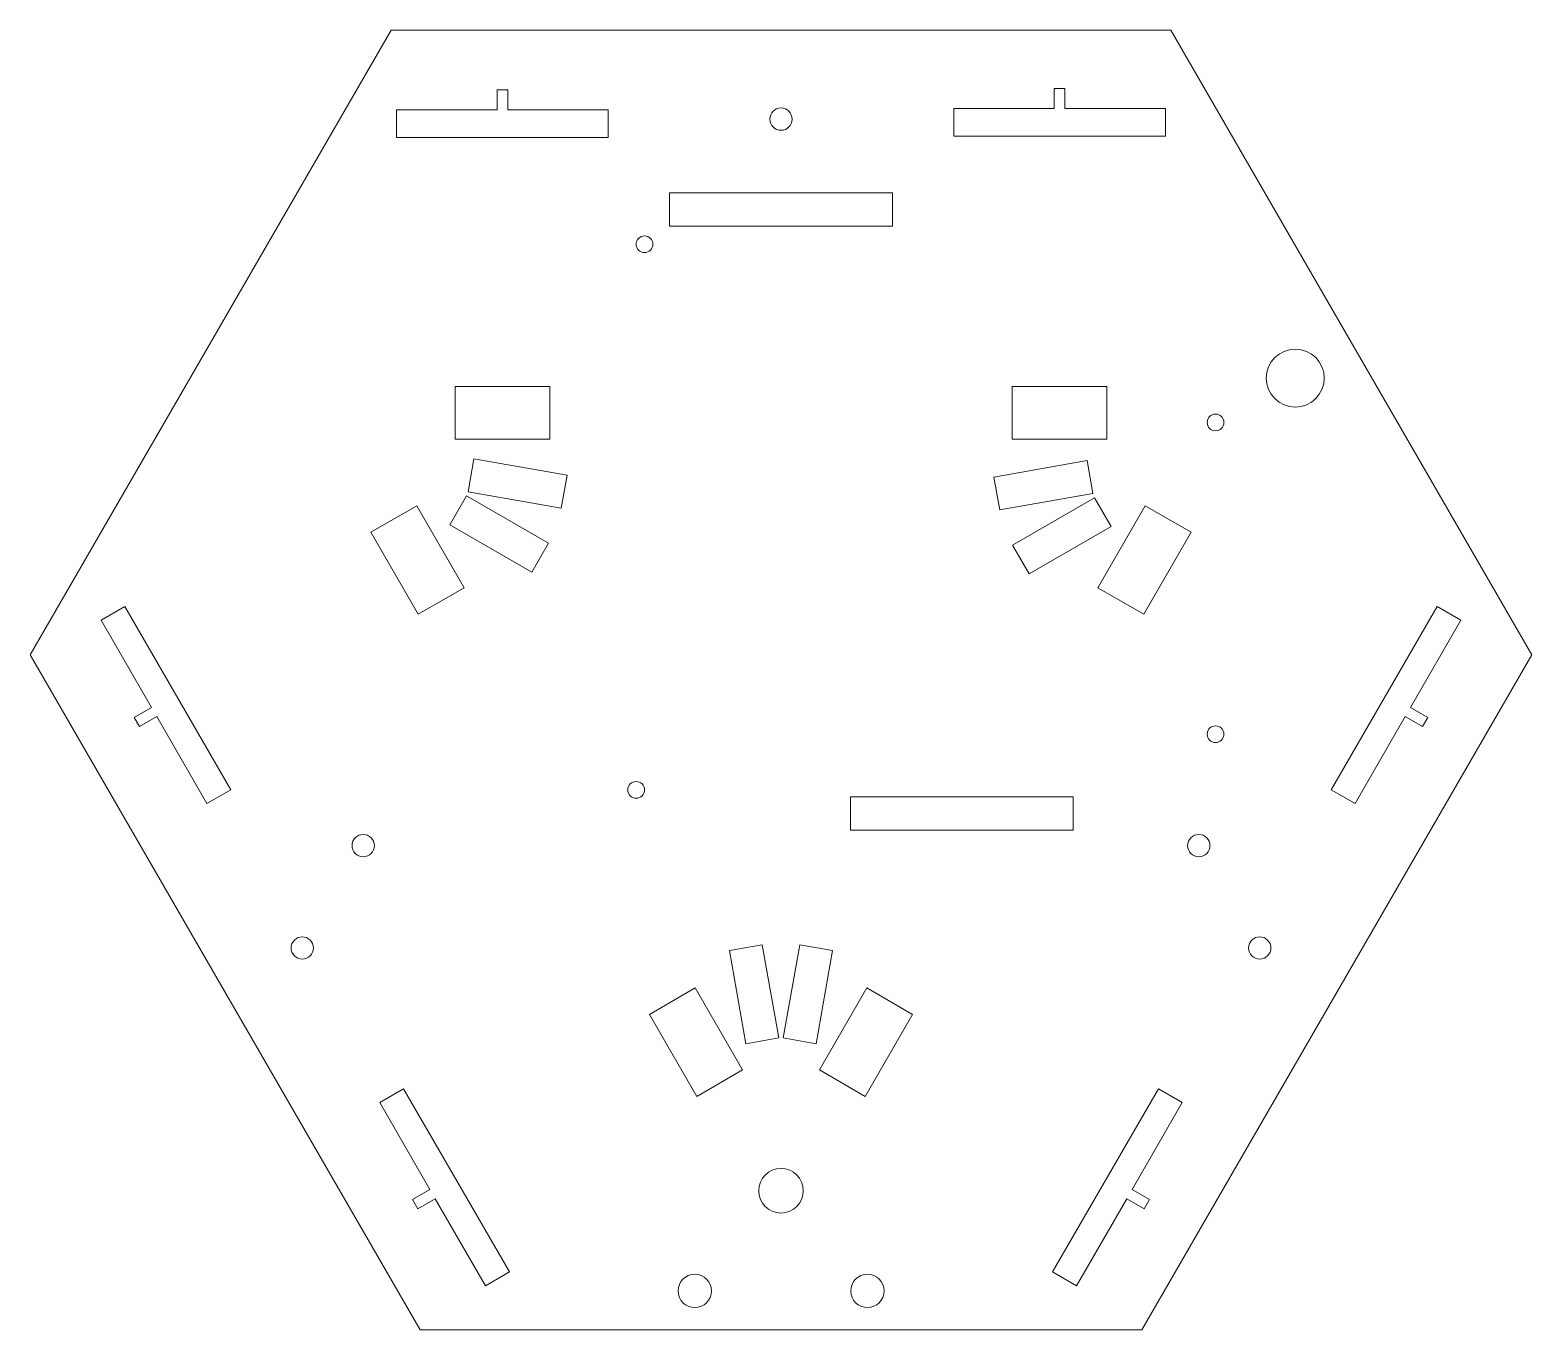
# Model space of a CAD drawing. Header units: centimetres. Extents: x 21.3 to 34.7, y 24.1 to 35.8.
import ezdxf

# ---------------------------------------------------------------- set-up
doc = ezdxf.new("R2010")
doc.units = ezdxf.units.CM
doc.layers.get('0').update_dxf_attribs({"linetype": 'CONTINUOUS', "lineweight": 13, "true_color": 0xffffff})

msp = doc.modelspace()

# ---------------------------------------------------------------- linework, layer by layer
for p, q in [((24.5, 35.762), (21.26, 30.15)), ((31.5, 35.762), (24.5, 35.762)), ((34.74, 30.15), (31.5, 35.762)), ((25.547, 35.226), (25.452, 35.226)), ((25.452, 35.226), (25.452, 35.046)), ((25.547, 35.046), (25.547, 35.226)), ((30.547, 35.236), (30.452, 35.236)), ((30.452, 35.236), (30.452, 35.056)), ((30.547, 35.056), (30.547, 35.236)), ((29.55, 34.808), (29.55, 35.056)), ((29.55, 35.056), (30.452, 35.056)), ((30.547, 35.056), (31.45, 35.056)), ((31.45, 34.808), (31.45, 35.056)), ((24.55, 34.798), (24.55, 35.046)), ((24.55, 35.046), (25.452, 35.046)), ((25.547, 35.046), (26.45, 35.046)), ((26.45, 34.798), (26.45, 35.046)), ((26.45, 34.798), (24.55, 34.798)), ((31.45, 34.808), (29.55, 34.808)), ((29, 34.3), (27, 34.3)), ((27, 34.3), (27, 34)), ((29, 34), (29, 34.3)), ((27, 34), (29, 34)), ((25.925, 32.562), (25.075, 32.562)), ((25.075, 32.562), (25.075, 32.087)), ((25.925, 32.087), (25.925, 32.562)), ((30.925, 32.562), (30.075, 32.562)), ((30.075, 32.562), (30.075, 32.087)), ((30.925, 32.087), (30.925, 32.562)), ((25.075, 32.087), (25.925, 32.087)), ((30.075, 32.087), (30.925, 32.087)), ((25.243, 31.911), (25.191, 31.616)), ((26.08, 31.764), (25.243, 31.911)), ((30.748, 31.895), (29.911, 31.748)), ((30.8, 31.6), (30.748, 31.895)), ((26.028, 31.468), (26.08, 31.764)), ((29.911, 31.748), (29.963, 31.452)), ((25.177, 31.578), (25.027, 31.319)), ((25.913, 31.153), (25.177, 31.578)), ((25.191, 31.616), (26.028, 31.468)), ((29.963, 31.452), (30.8, 31.6)), ((30.814, 31.562), (30.078, 31.137)), ((30.964, 31.303), (30.814, 31.562)), ((24.73, 31.49), (24.319, 31.252)), ((25.155, 30.753), (24.73, 31.49)), ((31.27, 31.49), (30.845, 30.753)), ((31.681, 31.252), (31.27, 31.49)), ((25.027, 31.319), (25.763, 30.894)), ((30.228, 30.878), (30.964, 31.303)), ((24.319, 31.252), (24.744, 30.516)), ((25.763, 30.894), (25.913, 31.153)), ((31.256, 30.516), (31.681, 31.252)), ((30.078, 31.137), (30.228, 30.878)), ((24.744, 30.516), (25.155, 30.753)), ((30.845, 30.753), (31.256, 30.516)), ((22.112, 30.585), (21.898, 30.461)), ((22.112, 30.585), (23.062, 28.939)), ((32.938, 28.939), (33.888, 30.585)), ((33.888, 30.585), (34.102, 30.461)), ((22.349, 29.679), (21.898, 30.461)), ((34.102, 30.461), (33.651, 29.679)), ((21.26, 30.15), (24.76, 24.088)), ((31.24, 24.088), (34.74, 30.15)), ((22.349, 29.679), (22.193, 29.589)), ((33.807, 29.589), (33.651, 29.679)), ((22.193, 29.589), (22.241, 29.507)), ((22.241, 29.507), (22.397, 29.597)), ((22.848, 28.815), (22.397, 29.597)), ((33.603, 29.597), (33.152, 28.815)), ((33.603, 29.597), (33.759, 29.507)), ((33.759, 29.507), (33.807, 29.589)), ((23.062, 28.939), (22.848, 28.815)), ((30.623, 28.877), (28.623, 28.877)), ((28.623, 28.877), (28.623, 28.577)), ((30.623, 28.577), (30.623, 28.877)), ((32.938, 28.939), (33.152, 28.815)), ((28.623, 28.577), (30.623, 28.577)), ((27.832, 27.547), (27.537, 27.495)), ((27.98, 26.71), (27.832, 27.547)), ((28.168, 27.547), (28.02, 26.71)), ((28.463, 27.495), (28.168, 27.547)), ((27.537, 27.495), (27.685, 26.658)), ((28.315, 26.658), (28.463, 27.495)), ((27.23, 27.159), (26.819, 26.922)), ((27.23, 27.159), (27.655, 26.423)), ((28.77, 27.159), (28.345, 26.423)), ((29.181, 26.922), (28.77, 27.159)), ((26.819, 26.922), (27.244, 26.186)), ((28.756, 26.186), (29.181, 26.922)), ((27.685, 26.658), (27.98, 26.71)), ((28.02, 26.71), (28.315, 26.658)), ((27.244, 26.186), (27.655, 26.423)), ((28.345, 26.423), (28.756, 26.186)), ((24.612, 26.254), (24.398, 26.131)), ((24.612, 26.254), (25.562, 24.609)), ((30.438, 24.609), (31.388, 26.254)), ((31.388, 26.254), (31.602, 26.131)), ((24.849, 25.349), (24.398, 26.131)), ((31.602, 26.131), (31.151, 25.349)), ((24.849, 25.349), (24.693, 25.259)), ((31.307, 25.259), (31.151, 25.349)), ((24.693, 25.259), (24.741, 25.177)), ((24.741, 25.177), (24.897, 25.267)), ((25.348, 24.485), (24.897, 25.267)), ((31.103, 25.267), (30.652, 24.485)), ((31.103, 25.267), (31.259, 25.177)), ((31.259, 25.177), (31.307, 25.259)), ((25.562, 24.609), (25.348, 24.485)), ((30.438, 24.609), (30.652, 24.485)), ((24.76, 24.088), (31.24, 24.088))]:
    msp.add_line(p, q)
for centre, radius in [((28, 34.962), 0.1), ((26.775, 33.838), 0.075), ((32.616, 32.636), 0.26), ((31.9, 32.238), 0.075), ((31.9, 29.438), 0.075), ((26.7, 28.938), 0.075), ((24.25, 28.438), 0.1), ((31.75, 28.438), 0.1), ((23.703, 27.519), 0.1), ((32.297, 27.519), 0.1), ((28, 25.338), 0.2), ((27.226, 24.439), 0.15), ((28.776, 24.439), 0.15)]:
    msp.add_circle(centre, radius)

doc.saveas('drawing.dxf')
